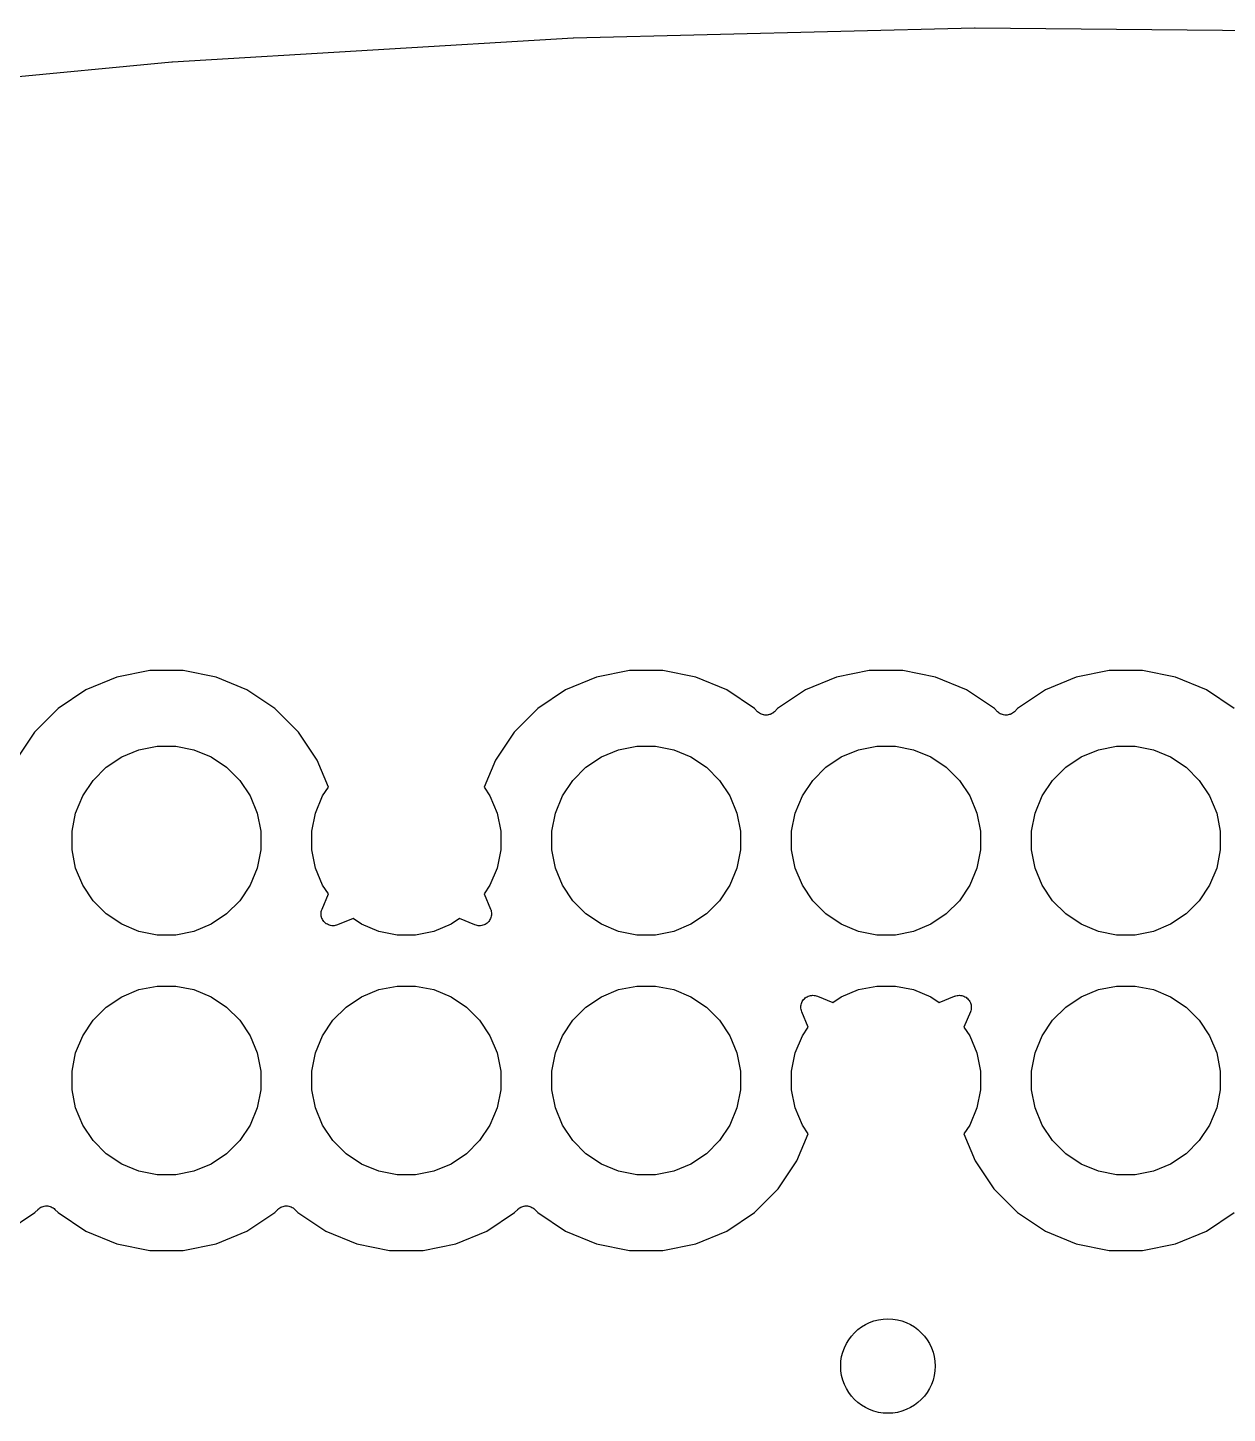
# Model space of a CAD drawing. Extents: x 3.33 to 7.3, y -2.56 to 0.24.
# Drawn here: x 5.327 to 5.827, y -0.341 to 0.237 of the extents above; entities that cross this region are included whole.
import ezdxf

# ---------------------------------------------------------------- set-up
doc = ezdxf.new("R2010")
doc.units = 0
doc.header["$MEASUREMENT"] = 0
doc.layers.add('BLACK', color=7, linetype='CONTINUOUS')

msp = doc.modelspace()

# ---------------------------------------------------------------- linework, layer by layer
at = {"layer": 'BLACK', "linetype": 'CONTINUOUS'}
for p, q in [((5.38753, 0.22251), (5.55454, 0.23256)), ((5.55454, 0.23256), (5.55461, 0.23256)), ((5.55461, 0.23256), (5.55466, 0.23256)), ((5.55466, 0.23256), (5.55471, 0.23256)), ((5.55471, 0.23256), (5.72197, 0.23678)), ((5.72197, 0.23678), (5.72204, 0.23678)), ((5.72204, 0.23678), (5.72209, 0.23677)), ((5.72209, 0.23677), (5.72214, 0.23678)), ((5.72214, 0.23678), (5.88945, 0.23515)), ((5.2208, 0.20663), (5.38735, 0.2225)), ((5.38735, 0.2225), (5.38742, 0.22251)), ((5.38742, 0.22251), (5.38748, 0.22251)), ((5.38748, 0.22251), (5.38753, 0.22251)), ((5.36437, -0.03402), (5.35147, -0.03936)), ((5.37806, -0.0313), (5.36437, -0.03402)), ((5.39202, -0.0313), (5.37806, -0.0313)), ((5.40571, -0.03402), (5.39202, -0.0313)), ((5.41861, -0.03936), (5.40571, -0.03402)), ((5.56437, -0.03402), (5.55147, -0.03936)), ((5.57806, -0.0313), (5.56437, -0.03402)), ((5.59202, -0.0313), (5.57806, -0.0313)), ((5.60571, -0.03402), (5.59202, -0.0313)), ((5.61861, -0.03936), (5.60571, -0.03402)), ((5.66437, -0.03402), (5.65147, -0.03936)), ((5.67806, -0.0313), (5.66437, -0.03402)), ((5.69202, -0.0313), (5.67806, -0.0313)), ((5.70571, -0.03402), (5.69202, -0.0313)), ((5.71861, -0.03936), (5.70571, -0.03402)), ((5.76437, -0.03402), (5.75147, -0.03936)), ((5.77806, -0.0313), (5.76437, -0.03402)), ((5.79202, -0.0313), (5.77806, -0.0313)), ((5.80571, -0.03402), (5.79202, -0.0313)), ((5.81861, -0.03936), (5.80571, -0.03402)), ((5.35147, -0.03936), (5.33986, -0.04712)), ((5.43021, -0.04712), (5.41861, -0.03936)), ((5.55147, -0.03936), (5.53986, -0.04712)), ((5.63021, -0.04712), (5.61861, -0.03936)), ((5.65147, -0.03936), (5.63986, -0.04712)), ((5.73021, -0.04712), (5.71861, -0.03936)), ((5.75147, -0.03936), (5.73986, -0.04712)), ((5.83021, -0.04712), (5.81861, -0.03936)), ((5.33986, -0.04712), (5.32999, -0.05699)), ((5.44008, -0.05699), (5.43021, -0.04712)), ((5.53986, -0.04712), (5.52999, -0.05699)), ((5.6315, -0.04841), (5.63021, -0.04712)), ((5.63187, -0.04871), (5.6315, -0.04841)), ((5.63223, -0.04901), (5.63187, -0.04871)), ((5.63224, -0.04902), (5.63223, -0.04901)), ((5.63226, -0.04903), (5.63224, -0.04902)), ((5.63267, -0.04925), (5.63226, -0.04903)), ((5.63309, -0.04948), (5.63267, -0.04925)), ((5.6331, -0.04948), (5.63309, -0.04948)), ((5.63312, -0.04949), (5.6331, -0.04948)), ((5.63357, -0.04963), (5.63312, -0.04949)), ((5.63402, -0.04977), (5.63357, -0.04963)), ((5.63403, -0.04977), (5.63402, -0.04977)), ((5.63405, -0.04978), (5.63403, -0.04977)), ((5.63452, -0.04982), (5.63405, -0.04978)), ((5.63499, -0.04987), (5.63452, -0.04982)), ((5.635, -0.04987), (5.63499, -0.04987)), ((5.63502, -0.04987), (5.635, -0.04987)), ((5.63549, -0.04983), (5.63502, -0.04987)), ((5.63596, -0.04979), (5.63549, -0.04983)), ((5.63598, -0.04978), (5.63596, -0.04979)), ((5.63599, -0.04978), (5.63598, -0.04978)), ((5.63644, -0.04965), (5.63599, -0.04978)), ((5.6369, -0.04952), (5.63644, -0.04965)), ((5.63691, -0.04951), (5.6369, -0.04952)), ((5.63693, -0.0495), (5.63691, -0.04951)), ((5.63735, -0.04928), (5.63693, -0.0495)), ((5.63776, -0.04907), (5.63735, -0.04928)), ((5.63778, -0.04906), (5.63776, -0.04907)), ((5.63779, -0.04905), (5.63778, -0.04906)), ((5.63816, -0.04875), (5.63779, -0.04905)), ((5.63853, -0.04846), (5.63816, -0.04875)), ((5.63855, -0.04844), (5.63853, -0.04846)), ((5.63857, -0.04841), (5.63855, -0.04843)), ((5.63855, -0.04843), (5.63855, -0.04843)), ((5.63855, -0.04843), (5.63855, -0.04844)), ((5.63986, -0.04712), (5.63857, -0.04841)), ((5.7315, -0.04841), (5.73021, -0.04712)), ((5.73187, -0.04871), (5.7315, -0.04841)), ((5.73223, -0.04901), (5.73187, -0.04871)), ((5.73224, -0.04902), (5.73223, -0.04901)), ((5.73226, -0.04903), (5.73224, -0.04902)), ((5.73267, -0.04925), (5.73226, -0.04903)), ((5.73309, -0.04948), (5.73267, -0.04925)), ((5.7331, -0.04948), (5.73309, -0.04948)), ((5.73312, -0.04949), (5.7331, -0.04948)), ((5.73357, -0.04963), (5.73312, -0.04949)), ((5.73402, -0.04977), (5.73357, -0.04963)), ((5.73403, -0.04977), (5.73402, -0.04977)), ((5.73405, -0.04978), (5.73403, -0.04977)), ((5.73452, -0.04982), (5.73405, -0.04978)), ((5.73499, -0.04987), (5.73452, -0.04982)), ((5.735, -0.04987), (5.73499, -0.04987)), ((5.73502, -0.04987), (5.735, -0.04987)), ((5.73549, -0.04983), (5.73502, -0.04987)), ((5.73596, -0.04979), (5.73549, -0.04983)), ((5.73598, -0.04978), (5.73596, -0.04979)), ((5.73599, -0.04978), (5.73598, -0.04978)), ((5.73644, -0.04965), (5.73599, -0.04978)), ((5.7369, -0.04952), (5.73644, -0.04965)), ((5.73691, -0.04951), (5.7369, -0.04952)), ((5.73693, -0.0495), (5.73691, -0.04951)), ((5.73735, -0.04928), (5.73693, -0.0495)), ((5.73776, -0.04907), (5.73735, -0.04928)), ((5.73778, -0.04906), (5.73776, -0.04907)), ((5.73779, -0.04905), (5.73778, -0.04906)), ((5.73816, -0.04875), (5.73779, -0.04905)), ((5.73853, -0.04846), (5.73816, -0.04875)), ((5.73855, -0.04844), (5.73853, -0.04846)), ((5.73857, -0.04841), (5.73855, -0.04843)), ((5.73855, -0.04843), (5.73855, -0.04843)), ((5.73855, -0.04843), (5.73855, -0.04844)), ((5.73986, -0.04712), (5.73857, -0.04841)), ((5.32999, -0.05699), (5.32224, -0.0686)), ((5.44784, -0.0686), (5.44008, -0.05699)), ((5.52999, -0.05699), (5.52224, -0.0686)), ((5.37356, -0.06431), (5.38116, -0.0628)), ((5.38116, -0.0628), (5.38892, -0.0628)), ((5.38892, -0.0628), (5.39652, -0.06431)), ((5.57356, -0.06431), (5.58116, -0.0628)), ((5.58116, -0.0628), (5.58892, -0.0628)), ((5.58892, -0.0628), (5.59652, -0.06431)), ((5.67356, -0.06431), (5.68116, -0.0628)), ((5.68116, -0.0628), (5.68892, -0.0628)), ((5.68892, -0.0628), (5.69652, -0.06431)), ((5.77356, -0.06431), (5.78116, -0.0628)), ((5.78116, -0.0628), (5.78892, -0.0628)), ((5.78892, -0.0628), (5.79652, -0.06431)), ((5.35994, -0.07158), (5.36639, -0.06728)), ((5.36639, -0.06728), (5.37356, -0.06431)), ((5.39652, -0.06431), (5.40369, -0.06728)), ((5.40369, -0.06728), (5.41014, -0.07158)), ((5.45254, -0.07994), (5.44784, -0.0686)), ((5.52224, -0.0686), (5.51754, -0.07994)), ((5.55994, -0.07158), (5.56639, -0.06728)), ((5.56639, -0.06728), (5.57356, -0.06431)), ((5.59652, -0.06431), (5.60369, -0.06728)), ((5.60369, -0.06728), (5.61014, -0.07158)), ((5.65994, -0.07158), (5.66639, -0.06728)), ((5.66639, -0.06728), (5.67356, -0.06431)), ((5.69652, -0.06431), (5.70369, -0.06728)), ((5.70369, -0.06728), (5.71014, -0.07158)), ((5.75994, -0.07158), (5.76639, -0.06728)), ((5.76639, -0.06728), (5.77356, -0.06431)), ((5.79652, -0.06431), (5.80369, -0.06728)), ((5.80369, -0.06728), (5.81014, -0.07158)), ((5.35446, -0.07707), (5.35994, -0.07158)), ((5.41014, -0.07158), (5.41562, -0.07707)), ((5.55446, -0.07707), (5.55994, -0.07158)), ((5.61014, -0.07158), (5.61562, -0.07707)), ((5.65446, -0.07707), (5.65994, -0.07158)), ((5.71014, -0.07158), (5.71562, -0.07707)), ((5.75446, -0.07707), (5.75994, -0.07158)), ((5.81014, -0.07158), (5.81562, -0.07707)), ((5.35015, -0.08352), (5.35446, -0.07707)), ((5.41562, -0.07707), (5.41993, -0.08352)), ((5.45015, -0.08352), (5.45254, -0.07994)), ((5.51754, -0.07994), (5.51993, -0.08352)), ((5.55015, -0.08352), (5.55446, -0.07707)), ((5.61562, -0.07707), (5.61993, -0.08352)), ((5.65015, -0.08352), (5.65446, -0.07707)), ((5.71562, -0.07707), (5.71993, -0.08352)), ((5.75015, -0.08352), (5.75446, -0.07707)), ((5.81562, -0.07707), (5.81993, -0.08352)), ((5.34718, -0.09068), (5.35015, -0.08352)), ((5.41993, -0.08352), (5.4229, -0.09068)), ((5.44718, -0.09068), (5.45015, -0.08352)), ((5.51993, -0.08352), (5.5229, -0.09068)), ((5.54718, -0.09068), (5.55015, -0.08352)), ((5.61993, -0.08352), (5.6229, -0.09068)), ((5.64718, -0.09068), (5.65015, -0.08352)), ((5.71993, -0.08352), (5.7229, -0.09068)), ((5.74718, -0.09068), (5.75015, -0.08352)), ((5.81993, -0.08352), (5.8229, -0.09068)), ((5.34567, -0.09829), (5.34718, -0.09068)), ((5.4229, -0.09068), (5.42441, -0.09829)), ((5.44567, -0.09829), (5.44718, -0.09068)), ((5.5229, -0.09068), (5.52441, -0.09829)), ((5.54567, -0.09829), (5.54718, -0.09068)), ((5.6229, -0.09068), (5.62441, -0.09829)), ((5.64567, -0.09829), (5.64718, -0.09068)), ((5.7229, -0.09068), (5.72441, -0.09829)), ((5.74567, -0.09829), (5.74718, -0.09068)), ((5.8229, -0.09068), (5.82441, -0.09829)), ((5.34567, -0.10604), (5.34567, -0.09829)), ((5.42441, -0.09829), (5.42441, -0.10604)), ((5.44567, -0.10604), (5.44567, -0.09829)), ((5.52441, -0.09829), (5.52441, -0.10604)), ((5.54567, -0.10604), (5.54567, -0.09829)), ((5.62441, -0.09829), (5.62441, -0.10604)), ((5.64567, -0.10604), (5.64567, -0.09829)), ((5.72441, -0.09829), (5.72441, -0.10604)), ((5.74567, -0.10604), (5.74567, -0.09829)), ((5.82441, -0.09829), (5.82441, -0.10604)), ((5.34718, -0.11365), (5.34567, -0.10604)), ((5.42441, -0.10604), (5.4229, -0.11365)), ((5.44718, -0.11365), (5.44567, -0.10604)), ((5.52441, -0.10604), (5.5229, -0.11365)), ((5.54718, -0.11365), (5.54567, -0.10604)), ((5.62441, -0.10604), (5.6229, -0.11365)), ((5.64718, -0.11365), (5.64567, -0.10604)), ((5.72441, -0.10604), (5.7229, -0.11365)), ((5.74718, -0.11365), (5.74567, -0.10604)), ((5.82441, -0.10604), (5.8229, -0.11365)), ((5.35015, -0.12081), (5.34718, -0.11365)), ((5.4229, -0.11365), (5.41993, -0.12081)), ((5.45015, -0.12081), (5.44718, -0.11365)), ((5.5229, -0.11365), (5.51993, -0.12081)), ((5.55015, -0.12081), (5.54718, -0.11365)), ((5.6229, -0.11365), (5.61993, -0.12081)), ((5.65015, -0.12081), (5.64718, -0.11365)), ((5.7229, -0.11365), (5.71993, -0.12081)), ((5.75015, -0.12081), (5.74718, -0.11365)), ((5.8229, -0.11365), (5.81993, -0.12081)), ((5.35446, -0.12726), (5.35015, -0.12081)), ((5.41993, -0.12081), (5.41562, -0.12726)), ((5.45254, -0.12439), (5.45015, -0.12081)), ((5.51993, -0.12081), (5.51754, -0.12439)), ((5.55446, -0.12726), (5.55015, -0.12081)), ((5.61993, -0.12081), (5.61562, -0.12726)), ((5.65446, -0.12726), (5.65015, -0.12081)), ((5.71993, -0.12081), (5.71562, -0.12726)), ((5.75446, -0.12726), (5.75015, -0.12081)), ((5.81993, -0.12081), (5.81562, -0.12726)), ((5.44989, -0.13078), (5.45254, -0.12439)), ((5.51754, -0.12439), (5.52019, -0.13078)), ((5.35994, -0.13275), (5.35446, -0.12726)), ((5.36639, -0.13706), (5.35994, -0.13275)), ((5.41014, -0.13275), (5.40369, -0.13706)), ((5.41562, -0.12726), (5.41014, -0.13275)), ((5.44951, -0.13267), (5.44956, -0.1322)), ((5.44951, -0.13268), (5.44951, -0.13267)), ((5.44956, -0.13316), (5.44951, -0.13268)), ((5.44951, -0.13268), (5.44951, -0.13268)), ((5.44956, -0.1322), (5.44961, -0.13171)), ((5.44961, -0.1317), (5.44975, -0.13124)), ((5.44961, -0.13171), (5.44961, -0.1317)), ((5.44961, -0.1317), (5.44961, -0.1317)), ((5.44975, -0.13124), (5.44989, -0.13078)), ((5.52019, -0.13078), (5.52021, -0.13083)), ((5.52021, -0.13083), (5.52021, -0.13083)), ((5.52021, -0.13083), (5.52021, -0.13083)), ((5.52021, -0.13083), (5.52021, -0.13084)), ((5.52021, -0.13084), (5.52035, -0.13131)), ((5.52035, -0.13131), (5.52048, -0.13176)), ((5.52048, -0.13176), (5.52048, -0.13177)), ((5.52048, -0.13177), (5.52048, -0.13178)), ((5.52048, -0.13178), (5.52052, -0.13226)), ((5.52052, -0.13226), (5.52057, -0.13274)), ((5.52057, -0.13276), (5.52052, -0.13323)), ((5.52057, -0.13274), (5.52057, -0.13275)), ((5.52057, -0.13275), (5.52057, -0.13276)), ((5.55994, -0.13275), (5.55446, -0.12726)), ((5.56639, -0.13706), (5.55994, -0.13275)), ((5.61014, -0.13275), (5.60369, -0.13706)), ((5.61562, -0.12726), (5.61014, -0.13275)), ((5.65994, -0.13275), (5.65446, -0.12726)), ((5.66639, -0.13706), (5.65994, -0.13275)), ((5.71014, -0.13275), (5.70369, -0.13706)), ((5.71562, -0.12726), (5.71014, -0.13275)), ((5.75994, -0.13275), (5.75446, -0.12726)), ((5.76639, -0.13706), (5.75994, -0.13275)), ((5.81014, -0.13275), (5.80369, -0.13706)), ((5.81562, -0.12726), (5.81014, -0.13275)), ((5.37356, -0.14002), (5.36639, -0.13706)), ((5.40369, -0.13706), (5.39652, -0.14002)), ((5.4496, -0.13364), (5.44956, -0.13316)), ((5.4496, -0.13365), (5.4496, -0.13364)), ((5.4496, -0.13366), (5.4496, -0.13365)), ((5.44974, -0.13411), (5.4496, -0.13366)), ((5.44988, -0.13458), (5.44974, -0.13411)), ((5.44989, -0.13459), (5.44988, -0.13458)), ((5.44988, -0.13458), (5.44988, -0.13458)), ((5.45011, -0.13502), (5.44989, -0.13459)), ((5.45033, -0.13544), (5.45011, -0.13502)), ((5.45034, -0.13545), (5.45033, -0.13544)), ((5.45065, -0.13583), (5.45034, -0.13545)), ((5.45034, -0.13545), (5.45034, -0.13545)), ((5.45094, -0.1362), (5.45065, -0.13583)), ((5.45095, -0.1362), (5.45094, -0.1362)), ((5.45096, -0.13621), (5.45095, -0.1362)), ((5.45133, -0.13652), (5.45096, -0.13621)), ((5.45169, -0.13682), (5.45133, -0.13652)), ((5.4517, -0.13683), (5.45169, -0.13682)), ((5.45171, -0.13683), (5.4517, -0.13683)), ((5.45213, -0.13706), (5.45171, -0.13683)), ((5.45255, -0.13729), (5.45213, -0.13706)), ((5.45256, -0.1373), (5.45255, -0.13729)), ((5.45257, -0.1373), (5.45256, -0.1373)), ((5.45302, -0.13744), (5.45257, -0.1373)), ((5.45348, -0.13759), (5.45302, -0.13744)), ((5.45349, -0.13759), (5.45348, -0.13759)), ((5.4535, -0.13759), (5.45349, -0.13759)), ((5.45398, -0.13764), (5.4535, -0.13759)), ((5.45445, -0.13769), (5.45398, -0.13764)), ((5.45446, -0.13769), (5.45445, -0.13769)), ((5.45447, -0.13769), (5.45446, -0.13769)), ((5.45494, -0.13765), (5.45447, -0.13769)), ((5.45542, -0.13761), (5.45494, -0.13765)), ((5.45543, -0.13761), (5.45542, -0.13761)), ((5.45544, -0.13761), (5.45543, -0.13761)), ((5.45589, -0.13747), (5.45544, -0.13761)), ((5.45636, -0.13734), (5.45589, -0.13747)), ((5.45638, -0.13733), (5.45636, -0.13734)), ((5.45642, -0.13731), (5.45638, -0.13733)), ((5.45638, -0.13733), (5.45638, -0.13733)), ((5.45638, -0.13733), (5.45638, -0.13733)), ((5.46282, -0.13467), (5.45642, -0.13731)), ((5.46639, -0.13706), (5.46282, -0.13467)), ((5.47356, -0.14002), (5.46639, -0.13706)), ((5.50369, -0.13706), (5.49652, -0.14002)), ((5.50726, -0.13467), (5.50369, -0.13706)), ((5.51365, -0.13731), (5.50726, -0.13467)), ((5.51412, -0.13745), (5.51365, -0.13731)), ((5.51457, -0.13759), (5.51412, -0.13745)), ((5.51458, -0.13759), (5.51457, -0.13759)), ((5.51459, -0.1376), (5.51458, -0.13759)), ((5.51506, -0.13764), (5.51459, -0.1376)), ((5.51554, -0.13769), (5.51506, -0.13764)), ((5.51555, -0.13769), (5.51554, -0.13769)), ((5.51556, -0.13769), (5.51555, -0.13769)), ((5.51603, -0.13765), (5.51556, -0.13769)), ((5.51651, -0.1376), (5.51603, -0.13765)), ((5.51652, -0.1376), (5.51651, -0.1376)), ((5.51653, -0.1376), (5.51652, -0.1376)), ((5.51699, -0.13746), (5.51653, -0.1376)), ((5.51745, -0.13733), (5.51699, -0.13746)), ((5.51746, -0.13732), (5.51745, -0.13733)), ((5.51789, -0.13709), (5.51746, -0.13732)), ((5.51746, -0.13732), (5.51746, -0.13732)), ((5.51831, -0.13687), (5.51789, -0.13709)), ((5.51832, -0.13687), (5.51831, -0.13687)), ((5.51833, -0.13686), (5.51832, -0.13687)), ((5.5187, -0.13656), (5.51833, -0.13686)), ((5.51907, -0.13626), (5.5187, -0.13656)), ((5.51908, -0.13625), (5.51907, -0.13626)), ((5.51939, -0.13588), (5.51908, -0.13625)), ((5.51908, -0.13625), (5.51908, -0.13625)), ((5.5197, -0.13551), (5.51939, -0.13588)), ((5.51971, -0.1355), (5.5197, -0.1355)), ((5.5197, -0.1355), (5.5197, -0.13551)), ((5.51993, -0.13508), (5.51971, -0.1355)), ((5.52017, -0.13465), (5.51993, -0.13508)), ((5.52032, -0.13418), (5.52017, -0.13464)), ((5.52017, -0.13464), (5.52017, -0.13465)), ((5.52017, -0.13465), (5.52017, -0.13465)), ((5.52046, -0.13373), (5.52032, -0.13418)), ((5.52052, -0.13323), (5.52046, -0.13371)), ((5.52046, -0.13371), (5.52046, -0.13372)), ((5.52046, -0.13372), (5.52046, -0.13373)), ((5.57356, -0.14002), (5.56639, -0.13706)), ((5.60369, -0.13706), (5.59652, -0.14002)), ((5.67356, -0.14002), (5.66639, -0.13706)), ((5.70369, -0.13706), (5.69652, -0.14002)), ((5.77356, -0.14002), (5.76639, -0.13706)), ((5.80369, -0.13706), (5.79652, -0.14002)), ((5.38116, -0.14153), (5.37356, -0.14002)), ((5.38892, -0.14153), (5.38116, -0.14153)), ((5.39652, -0.14002), (5.38892, -0.14153)), ((5.48116, -0.14153), (5.47356, -0.14002)), ((5.48892, -0.14153), (5.48116, -0.14153)), ((5.49652, -0.14002), (5.48892, -0.14153)), ((5.58116, -0.14153), (5.57356, -0.14002)), ((5.58892, -0.14153), (5.58116, -0.14153)), ((5.59652, -0.14002), (5.58892, -0.14153)), ((5.68116, -0.14153), (5.67356, -0.14002)), ((5.68892, -0.14153), (5.68116, -0.14153)), ((5.69652, -0.14002), (5.68892, -0.14153)), ((5.78116, -0.14153), (5.77356, -0.14002)), ((5.78892, -0.14153), (5.78116, -0.14153)), ((5.79652, -0.14002), (5.78892, -0.14153)), ((5.35994, -0.17158), (5.36639, -0.16728)), ((5.36639, -0.16728), (5.37356, -0.16431)), ((5.37356, -0.16431), (5.38116, -0.16279)), ((5.38116, -0.16279), (5.38892, -0.16279)), ((5.38892, -0.16279), (5.39652, -0.16431)), ((5.39652, -0.16431), (5.40369, -0.16728)), ((5.40369, -0.16728), (5.41014, -0.17158)), ((5.45994, -0.17158), (5.46639, -0.16728)), ((5.46639, -0.16728), (5.47356, -0.16431)), ((5.47356, -0.16431), (5.48116, -0.16279)), ((5.48116, -0.16279), (5.48892, -0.16279)), ((5.48892, -0.16279), (5.49652, -0.16431)), ((5.49652, -0.16431), (5.50369, -0.16728)), ((5.50369, -0.16728), (5.51014, -0.17158)), ((5.55994, -0.17158), (5.56639, -0.16728)), ((5.56639, -0.16728), (5.57356, -0.16431)), ((5.57356, -0.16431), (5.58116, -0.16279)), ((5.58116, -0.16279), (5.58892, -0.16279)), ((5.58892, -0.16279), (5.59652, -0.16431)), ((5.59652, -0.16431), (5.60369, -0.16728)), ((5.60369, -0.16728), (5.61014, -0.17158)), ((5.65137, -0.16777), (5.65175, -0.16747)), ((5.65175, -0.16747), (5.65176, -0.16746)), ((5.65176, -0.16746), (5.65177, -0.16746)), ((5.65177, -0.16746), (5.65219, -0.16724)), ((5.65219, -0.16724), (5.65261, -0.16701)), ((5.65261, -0.16701), (5.65262, -0.16701)), ((5.65262, -0.16701), (5.65263, -0.167)), ((5.65263, -0.167), (5.65309, -0.16687)), ((5.65309, -0.16687), (5.65355, -0.16673)), ((5.65355, -0.16673), (5.65356, -0.16673)), ((5.65356, -0.16673), (5.65357, -0.16673)), ((5.65357, -0.16673), (5.65404, -0.16668)), ((5.65404, -0.16668), (5.65452, -0.16664)), ((5.65452, -0.16664), (5.65453, -0.16664)), ((5.65453, -0.16664), (5.65454, -0.16664)), ((5.65454, -0.16664), (5.65501, -0.16669)), ((5.65501, -0.16669), (5.65549, -0.16673)), ((5.65549, -0.16673), (5.6555, -0.16674)), ((5.6555, -0.16674), (5.65551, -0.16674)), ((5.65551, -0.16674), (5.65596, -0.16688)), ((5.65596, -0.16688), (5.65642, -0.16702)), ((5.65642, -0.16702), (5.66282, -0.16967)), ((5.66282, -0.16967), (5.66639, -0.16728)), ((5.66639, -0.16728), (5.67356, -0.16431)), ((5.67356, -0.16431), (5.68116, -0.16279)), ((5.68116, -0.16279), (5.68892, -0.16279)), ((5.68892, -0.16279), (5.69652, -0.16431)), ((5.69652, -0.16431), (5.70369, -0.16728)), ((5.70369, -0.16728), (5.70726, -0.16967)), ((5.70726, -0.16967), (5.71365, -0.16702)), ((5.71365, -0.16702), (5.7137, -0.167)), ((5.7137, -0.167), (5.71372, -0.16699)), ((5.7137, -0.167), (5.7137, -0.167)), ((5.7137, -0.167), (5.7137, -0.167)), ((5.71372, -0.16699), (5.71418, -0.16686)), ((5.71418, -0.16686), (5.71464, -0.16672)), ((5.71464, -0.16672), (5.71465, -0.16672)), ((5.71465, -0.16672), (5.71466, -0.16672)), ((5.71466, -0.16672), (5.71513, -0.16668)), ((5.71513, -0.16668), (5.71561, -0.16664)), ((5.71561, -0.16664), (5.71562, -0.16664)), ((5.71562, -0.16664), (5.71563, -0.16664)), ((5.71563, -0.16664), (5.7161, -0.16669)), ((5.7161, -0.16669), (5.71658, -0.16674)), ((5.71658, -0.16674), (5.71659, -0.16674)), ((5.71659, -0.16674), (5.7166, -0.16675)), ((5.7166, -0.16675), (5.71706, -0.16689)), ((5.71706, -0.16689), (5.71751, -0.16703)), ((5.71751, -0.16703), (5.71752, -0.16703)), ((5.71752, -0.16703), (5.71753, -0.16704)), ((5.71753, -0.16704), (5.71795, -0.16727)), ((5.71795, -0.16727), (5.71837, -0.1675)), ((5.71837, -0.1675), (5.71838, -0.1675)), ((5.71838, -0.1675), (5.71839, -0.16751)), ((5.71839, -0.16751), (5.71875, -0.16781)), ((5.75994, -0.17158), (5.76639, -0.16728)), ((5.76639, -0.16728), (5.77356, -0.16431)), ((5.77356, -0.16431), (5.78116, -0.16279)), ((5.78116, -0.16279), (5.78892, -0.16279)), ((5.78892, -0.16279), (5.79652, -0.16431)), ((5.79652, -0.16431), (5.80369, -0.16728)), ((5.80369, -0.16728), (5.81014, -0.17158)), ((5.35446, -0.17707), (5.35994, -0.17158)), ((5.41014, -0.17158), (5.41562, -0.17707)), ((5.45446, -0.17707), (5.45994, -0.17158)), ((5.51014, -0.17158), (5.51562, -0.17707)), ((5.55446, -0.17707), (5.55994, -0.17158)), ((5.61014, -0.17158), (5.61562, -0.17707)), ((5.64951, -0.17158), (5.64956, -0.1711)), ((5.64951, -0.17159), (5.64951, -0.17158)), ((5.64951, -0.17158), (5.64951, -0.17158)), ((5.64955, -0.17207), (5.64951, -0.17159)), ((5.64959, -0.17255), (5.64955, -0.17207)), ((5.64956, -0.1711), (5.64961, -0.17062)), ((5.6496, -0.17256), (5.64959, -0.17255)), ((5.64973, -0.17302), (5.6496, -0.17256)), ((5.6496, -0.17256), (5.6496, -0.17256)), ((5.64961, -0.17062), (5.64962, -0.17061)), ((5.64962, -0.17061), (5.64976, -0.17015)), ((5.64962, -0.17061), (5.64962, -0.17061)), ((5.64987, -0.17349), (5.64973, -0.17302)), ((5.64976, -0.17015), (5.64991, -0.16969)), ((5.64991, -0.16967), (5.65014, -0.16925)), ((5.64991, -0.16968), (5.64991, -0.16967)), ((5.64991, -0.16969), (5.64991, -0.16968)), ((5.65014, -0.16925), (5.65037, -0.16883)), ((5.65037, -0.16883), (5.65038, -0.16883)), ((5.65038, -0.16882), (5.65068, -0.16846)), ((5.65038, -0.16883), (5.65038, -0.16882)), ((5.65068, -0.16846), (5.65099, -0.16808)), ((5.65099, -0.16808), (5.651, -0.16808)), ((5.651, -0.16808), (5.65101, -0.16807)), ((5.65101, -0.16807), (5.65137, -0.16777)), ((5.71875, -0.16781), (5.71912, -0.16812)), ((5.71912, -0.16812), (5.71913, -0.16813)), ((5.71913, -0.16813), (5.71913, -0.16813)), ((5.71913, -0.16813), (5.71943, -0.1685)), ((5.71943, -0.1685), (5.71974, -0.16888)), ((5.71974, -0.16888), (5.71974, -0.16889)), ((5.71974, -0.16889), (5.71975, -0.16889)), ((5.71975, -0.16889), (5.71997, -0.16931)), ((5.71997, -0.16931), (5.72019, -0.16974)), ((5.72019, -0.16974), (5.7202, -0.16975)), ((5.72033, -0.17308), (5.72019, -0.17355)), ((5.7202, -0.16975), (5.7202, -0.16976)), ((5.7202, -0.16976), (5.72034, -0.17022)), ((5.72047, -0.17263), (5.72033, -0.17308)), ((5.72034, -0.17022), (5.72047, -0.17067)), ((5.72047, -0.17067), (5.72047, -0.17068)), ((5.72047, -0.17068), (5.72048, -0.17069)), ((5.72052, -0.17214), (5.72047, -0.17262)), ((5.72047, -0.17262), (5.72047, -0.17263)), ((5.72047, -0.17263), (5.72047, -0.17263)), ((5.72048, -0.17069), (5.72052, -0.17117)), ((5.72052, -0.17117), (5.72057, -0.17165)), ((5.72057, -0.17166), (5.72052, -0.17214)), ((5.72057, -0.17165), (5.72057, -0.17165)), ((5.72057, -0.17165), (5.72057, -0.17166)), ((5.75446, -0.17707), (5.75994, -0.17158)), ((5.81014, -0.17158), (5.81562, -0.17707)), ((5.35015, -0.18352), (5.35446, -0.17707)), ((5.41562, -0.17707), (5.41993, -0.18352)), ((5.45015, -0.18352), (5.45446, -0.17707)), ((5.51562, -0.17707), (5.51993, -0.18352)), ((5.55015, -0.18352), (5.55446, -0.17707)), ((5.61562, -0.17707), (5.61993, -0.18352)), ((5.64987, -0.1735), (5.64987, -0.17349)), ((5.64989, -0.17355), (5.64987, -0.1735)), ((5.64987, -0.1735), (5.64987, -0.1735)), ((5.64987, -0.1735), (5.64987, -0.1735)), ((5.65254, -0.17994), (5.64989, -0.17355)), ((5.72019, -0.17355), (5.71754, -0.17994)), ((5.75015, -0.18352), (5.75446, -0.17707)), ((5.81562, -0.17707), (5.81993, -0.18352)), ((5.34718, -0.19068), (5.35015, -0.18352)), ((5.41993, -0.18352), (5.4229, -0.19068)), ((5.44718, -0.19068), (5.45015, -0.18352)), ((5.51993, -0.18352), (5.5229, -0.19068)), ((5.54718, -0.19068), (5.55015, -0.18352)), ((5.61993, -0.18352), (5.6229, -0.19068)), ((5.64718, -0.19068), (5.65015, -0.18352)), ((5.65015, -0.18352), (5.65254, -0.17994)), ((5.71754, -0.17994), (5.71993, -0.18352)), ((5.71993, -0.18352), (5.7229, -0.19068)), ((5.74718, -0.19068), (5.75015, -0.18352)), ((5.81993, -0.18352), (5.8229, -0.19068)), ((5.34567, -0.19829), (5.34718, -0.19068)), ((5.4229, -0.19068), (5.42441, -0.19829)), ((5.44567, -0.19829), (5.44718, -0.19068)), ((5.5229, -0.19068), (5.52441, -0.19829)), ((5.54567, -0.19829), (5.54718, -0.19068)), ((5.6229, -0.19068), (5.62441, -0.19829)), ((5.64567, -0.19829), (5.64718, -0.19068)), ((5.7229, -0.19068), (5.72441, -0.19829)), ((5.74567, -0.19829), (5.74718, -0.19068)), ((5.8229, -0.19068), (5.82441, -0.19829)), ((5.34567, -0.20604), (5.34567, -0.19829)), ((5.42441, -0.19829), (5.42441, -0.20604)), ((5.44567, -0.20604), (5.44567, -0.19829)), ((5.52441, -0.19829), (5.52441, -0.20604)), ((5.54567, -0.20604), (5.54567, -0.19829)), ((5.62441, -0.19829), (5.62441, -0.20604)), ((5.64567, -0.20604), (5.64567, -0.19829)), ((5.72441, -0.19829), (5.72441, -0.20604)), ((5.74567, -0.20604), (5.74567, -0.19829)), ((5.82441, -0.19829), (5.82441, -0.20604)), ((5.34718, -0.21365), (5.34567, -0.20604)), ((5.42441, -0.20604), (5.4229, -0.21365)), ((5.44718, -0.21365), (5.44567, -0.20604)), ((5.52441, -0.20604), (5.5229, -0.21365)), ((5.54718, -0.21365), (5.54567, -0.20604)), ((5.62441, -0.20604), (5.6229, -0.21365)), ((5.64718, -0.21365), (5.64567, -0.20604)), ((5.72441, -0.20604), (5.7229, -0.21365)), ((5.74718, -0.21365), (5.74567, -0.20604)), ((5.82441, -0.20604), (5.8229, -0.21365)), ((5.35015, -0.22081), (5.34718, -0.21365)), ((5.4229, -0.21365), (5.41993, -0.22081)), ((5.45015, -0.22081), (5.44718, -0.21365)), ((5.5229, -0.21365), (5.51993, -0.22081)), ((5.55015, -0.22081), (5.54718, -0.21365)), ((5.6229, -0.21365), (5.61993, -0.22081)), ((5.65015, -0.22081), (5.64718, -0.21365)), ((5.7229, -0.21365), (5.71993, -0.22081)), ((5.75015, -0.22081), (5.74718, -0.21365)), ((5.8229, -0.21365), (5.81993, -0.22081)), ((5.35446, -0.22726), (5.35015, -0.22081)), ((5.41993, -0.22081), (5.41562, -0.22726)), ((5.45446, -0.22726), (5.45015, -0.22081)), ((5.51993, -0.22081), (5.51562, -0.22726)), ((5.55446, -0.22726), (5.55015, -0.22081)), ((5.61993, -0.22081), (5.61562, -0.22726)), ((5.64784, -0.23573), (5.65254, -0.22439)), ((5.65254, -0.22439), (5.65015, -0.22081)), ((5.71993, -0.22081), (5.71754, -0.22439)), ((5.71754, -0.22439), (5.72224, -0.23573)), ((5.75446, -0.22726), (5.75015, -0.22081)), ((5.81993, -0.22081), (5.81562, -0.22726)), ((5.35994, -0.23275), (5.35446, -0.22726)), ((5.41562, -0.22726), (5.41014, -0.23275)), ((5.45994, -0.23275), (5.45446, -0.22726)), ((5.51562, -0.22726), (5.51014, -0.23275)), ((5.55994, -0.23275), (5.55446, -0.22726)), ((5.61562, -0.22726), (5.61014, -0.23275)), ((5.75994, -0.23275), (5.75446, -0.22726)), ((5.81562, -0.22726), (5.81014, -0.23275)), ((5.36639, -0.23705), (5.35994, -0.23275)), ((5.41014, -0.23275), (5.40369, -0.23705)), ((5.46639, -0.23705), (5.45994, -0.23275)), ((5.51014, -0.23275), (5.50369, -0.23705)), ((5.56639, -0.23705), (5.55994, -0.23275)), ((5.61014, -0.23275), (5.60369, -0.23705)), ((5.64008, -0.24734), (5.64784, -0.23573)), ((5.72224, -0.23573), (5.72999, -0.24734)), ((5.76639, -0.23705), (5.75994, -0.23275)), ((5.81014, -0.23275), (5.80369, -0.23705)), ((5.37356, -0.24002), (5.36639, -0.23705)), ((5.38116, -0.24153), (5.37356, -0.24002)), ((5.38892, -0.24153), (5.38116, -0.24153)), ((5.39652, -0.24002), (5.38892, -0.24153)), ((5.40369, -0.23705), (5.39652, -0.24002)), ((5.47356, -0.24002), (5.46639, -0.23705)), ((5.48116, -0.24153), (5.47356, -0.24002)), ((5.48892, -0.24153), (5.48116, -0.24153)), ((5.49652, -0.24002), (5.48892, -0.24153)), ((5.50369, -0.23705), (5.49652, -0.24002)), ((5.57356, -0.24002), (5.56639, -0.23705)), ((5.58116, -0.24153), (5.57356, -0.24002)), ((5.58892, -0.24153), (5.58116, -0.24153)), ((5.59652, -0.24002), (5.58892, -0.24153)), ((5.60369, -0.23705), (5.59652, -0.24002)), ((5.77356, -0.24002), (5.76639, -0.23705)), ((5.78116, -0.24153), (5.77356, -0.24002)), ((5.78892, -0.24153), (5.78116, -0.24153)), ((5.79652, -0.24002), (5.78892, -0.24153)), ((5.80369, -0.23705), (5.79652, -0.24002)), ((5.63021, -0.25721), (5.64008, -0.24734)), ((5.72999, -0.24734), (5.73986, -0.25721)), ((5.31861, -0.26497), (5.33021, -0.25721)), ((5.33021, -0.25721), (5.3315, -0.25592)), ((5.3315, -0.25592), (5.33153, -0.2559)), ((5.33153, -0.25589), (5.33155, -0.25587)), ((5.33153, -0.2559), (5.33153, -0.25589)), ((5.33153, -0.2559), (5.33153, -0.2559)), ((5.33155, -0.25587), (5.33192, -0.25558)), ((5.33192, -0.25558), (5.33229, -0.25528)), ((5.33229, -0.25528), (5.3323, -0.25527)), ((5.3323, -0.25527), (5.33232, -0.25526)), ((5.33232, -0.25526), (5.33273, -0.25505)), ((5.33273, -0.25505), (5.33315, -0.25483)), ((5.33315, -0.25483), (5.33317, -0.25482)), ((5.33317, -0.25482), (5.33318, -0.25481)), ((5.33318, -0.25481), (5.33364, -0.25468)), ((5.33364, -0.25468), (5.33409, -0.25455)), ((5.33409, -0.25455), (5.3341, -0.25455)), ((5.3341, -0.25455), (5.33412, -0.25454)), ((5.33412, -0.25454), (5.33459, -0.2545)), ((5.33459, -0.2545), (5.33506, -0.25446)), ((5.33506, -0.25446), (5.33507, -0.25446)), ((5.33507, -0.25446), (5.33509, -0.25446)), ((5.33509, -0.25446), (5.33556, -0.25451)), ((5.33556, -0.25451), (5.33603, -0.25455)), ((5.33603, -0.25455), (5.33604, -0.25456)), ((5.33604, -0.25456), (5.33606, -0.25456)), ((5.33606, -0.25456), (5.33651, -0.2547)), ((5.33651, -0.2547), (5.33696, -0.25484)), ((5.33696, -0.25484), (5.33698, -0.25485)), ((5.33698, -0.25485), (5.33699, -0.25485)), ((5.33699, -0.25485), (5.33741, -0.25508)), ((5.33741, -0.25508), (5.33782, -0.2553)), ((5.33782, -0.2553), (5.33783, -0.25531)), ((5.33783, -0.25531), (5.33785, -0.25532)), ((5.33785, -0.25532), (5.33821, -0.25562)), ((5.33821, -0.25562), (5.33857, -0.25592)), ((5.33857, -0.25592), (5.33986, -0.25721)), ((5.33986, -0.25721), (5.35147, -0.26497)), ((5.41861, -0.26497), (5.43021, -0.25721)), ((5.43021, -0.25721), (5.4315, -0.25592)), ((5.4315, -0.25592), (5.43153, -0.2559)), ((5.43153, -0.25589), (5.43155, -0.25587)), ((5.43153, -0.2559), (5.43153, -0.25589)), ((5.43153, -0.2559), (5.43153, -0.2559)), ((5.43155, -0.25587), (5.43192, -0.25558)), ((5.43192, -0.25558), (5.43229, -0.25528)), ((5.43229, -0.25528), (5.4323, -0.25527)), ((5.4323, -0.25527), (5.43232, -0.25526)), ((5.43232, -0.25526), (5.43273, -0.25505)), ((5.43273, -0.25505), (5.43315, -0.25483)), ((5.43315, -0.25483), (5.43317, -0.25482)), ((5.43317, -0.25482), (5.43318, -0.25481)), ((5.43318, -0.25481), (5.43364, -0.25468)), ((5.43364, -0.25468), (5.43409, -0.25455)), ((5.43409, -0.25455), (5.4341, -0.25455)), ((5.4341, -0.25455), (5.43412, -0.25454)), ((5.43412, -0.25454), (5.43459, -0.2545)), ((5.43459, -0.2545), (5.43506, -0.25446)), ((5.43506, -0.25446), (5.43507, -0.25446)), ((5.43507, -0.25446), (5.43509, -0.25446)), ((5.43509, -0.25446), (5.43556, -0.25451)), ((5.43556, -0.25451), (5.43603, -0.25455)), ((5.43603, -0.25455), (5.43604, -0.25456)), ((5.43604, -0.25456), (5.43606, -0.25456)), ((5.43606, -0.25456), (5.43651, -0.2547)), ((5.43651, -0.2547), (5.43696, -0.25484)), ((5.43696, -0.25484), (5.43698, -0.25485)), ((5.43698, -0.25485), (5.43699, -0.25485)), ((5.43699, -0.25485), (5.43741, -0.25508)), ((5.43741, -0.25508), (5.43782, -0.2553)), ((5.43782, -0.2553), (5.43783, -0.25531)), ((5.43783, -0.25531), (5.43785, -0.25532)), ((5.43785, -0.25532), (5.43821, -0.25562)), ((5.43821, -0.25562), (5.43857, -0.25592)), ((5.43857, -0.25592), (5.43986, -0.25721)), ((5.43986, -0.25721), (5.45147, -0.26497)), ((5.51861, -0.26497), (5.53021, -0.25721)), ((5.53021, -0.25721), (5.5315, -0.25592)), ((5.5315, -0.25592), (5.53153, -0.2559)), ((5.53153, -0.25589), (5.53155, -0.25587)), ((5.53153, -0.2559), (5.53153, -0.25589)), ((5.53153, -0.2559), (5.53153, -0.2559)), ((5.53155, -0.25587), (5.53192, -0.25558)), ((5.53192, -0.25558), (5.53229, -0.25528)), ((5.53229, -0.25528), (5.5323, -0.25527)), ((5.5323, -0.25527), (5.53232, -0.25526)), ((5.53232, -0.25526), (5.53273, -0.25505)), ((5.53273, -0.25505), (5.53315, -0.25483)), ((5.53315, -0.25483), (5.53317, -0.25482)), ((5.53317, -0.25482), (5.53318, -0.25481)), ((5.53318, -0.25481), (5.53364, -0.25468)), ((5.53364, -0.25468), (5.53409, -0.25455)), ((5.53409, -0.25455), (5.5341, -0.25455)), ((5.5341, -0.25455), (5.53412, -0.25454)), ((5.53412, -0.25454), (5.53459, -0.2545)), ((5.53459, -0.2545), (5.53506, -0.25446)), ((5.53506, -0.25446), (5.53507, -0.25446)), ((5.53507, -0.25446), (5.53509, -0.25446)), ((5.53509, -0.25446), (5.53556, -0.25451)), ((5.53556, -0.25451), (5.53603, -0.25455)), ((5.53603, -0.25455), (5.53604, -0.25456)), ((5.53604, -0.25456), (5.53606, -0.25456)), ((5.53606, -0.25456), (5.53651, -0.2547)), ((5.53651, -0.2547), (5.53696, -0.25484)), ((5.53696, -0.25484), (5.53698, -0.25485)), ((5.53698, -0.25485), (5.53699, -0.25485)), ((5.53699, -0.25485), (5.53741, -0.25508)), ((5.53741, -0.25508), (5.53782, -0.2553)), ((5.53782, -0.2553), (5.53783, -0.25531)), ((5.53783, -0.25531), (5.53785, -0.25532)), ((5.53785, -0.25532), (5.53821, -0.25562)), ((5.53821, -0.25562), (5.53857, -0.25592)), ((5.53857, -0.25592), (5.53986, -0.25721)), ((5.53986, -0.25721), (5.55147, -0.26497)), ((5.61861, -0.26497), (5.63021, -0.25721)), ((5.73986, -0.25721), (5.75147, -0.26497)), ((5.81861, -0.26497), (5.83021, -0.25721)), ((5.35147, -0.26497), (5.36437, -0.27031)), ((5.40571, -0.27031), (5.41861, -0.26497)), ((5.45147, -0.26497), (5.46437, -0.27031)), ((5.50571, -0.27031), (5.51861, -0.26497)), ((5.55147, -0.26497), (5.56437, -0.27031)), ((5.60571, -0.27031), (5.61861, -0.26497)), ((5.75147, -0.26497), (5.76437, -0.27031)), ((5.80571, -0.27031), (5.81861, -0.26497)), ((5.36437, -0.27031), (5.37806, -0.27303)), ((5.39202, -0.27303), (5.40571, -0.27031)), ((5.46437, -0.27031), (5.47806, -0.27303)), ((5.49202, -0.27303), (5.50571, -0.27031)), ((5.56437, -0.27031), (5.57806, -0.27303)), ((5.59202, -0.27303), (5.60571, -0.27031)), ((5.76437, -0.27031), (5.77806, -0.27303)), ((5.79202, -0.27303), (5.80571, -0.27031)), ((5.37806, -0.27303), (5.39202, -0.27303)), ((5.47806, -0.27303), (5.49202, -0.27303)), ((5.57806, -0.27303), (5.59202, -0.27303)), ((5.77806, -0.27303), (5.79202, -0.27303))]:
    msp.add_line(p, q, dxfattribs=at)
at = {"layer": 'BLACK'}
msp.add_circle((5.68583, -0.32126), 0.01969, dxfattribs=at)

doc.saveas('drawing.dxf')
